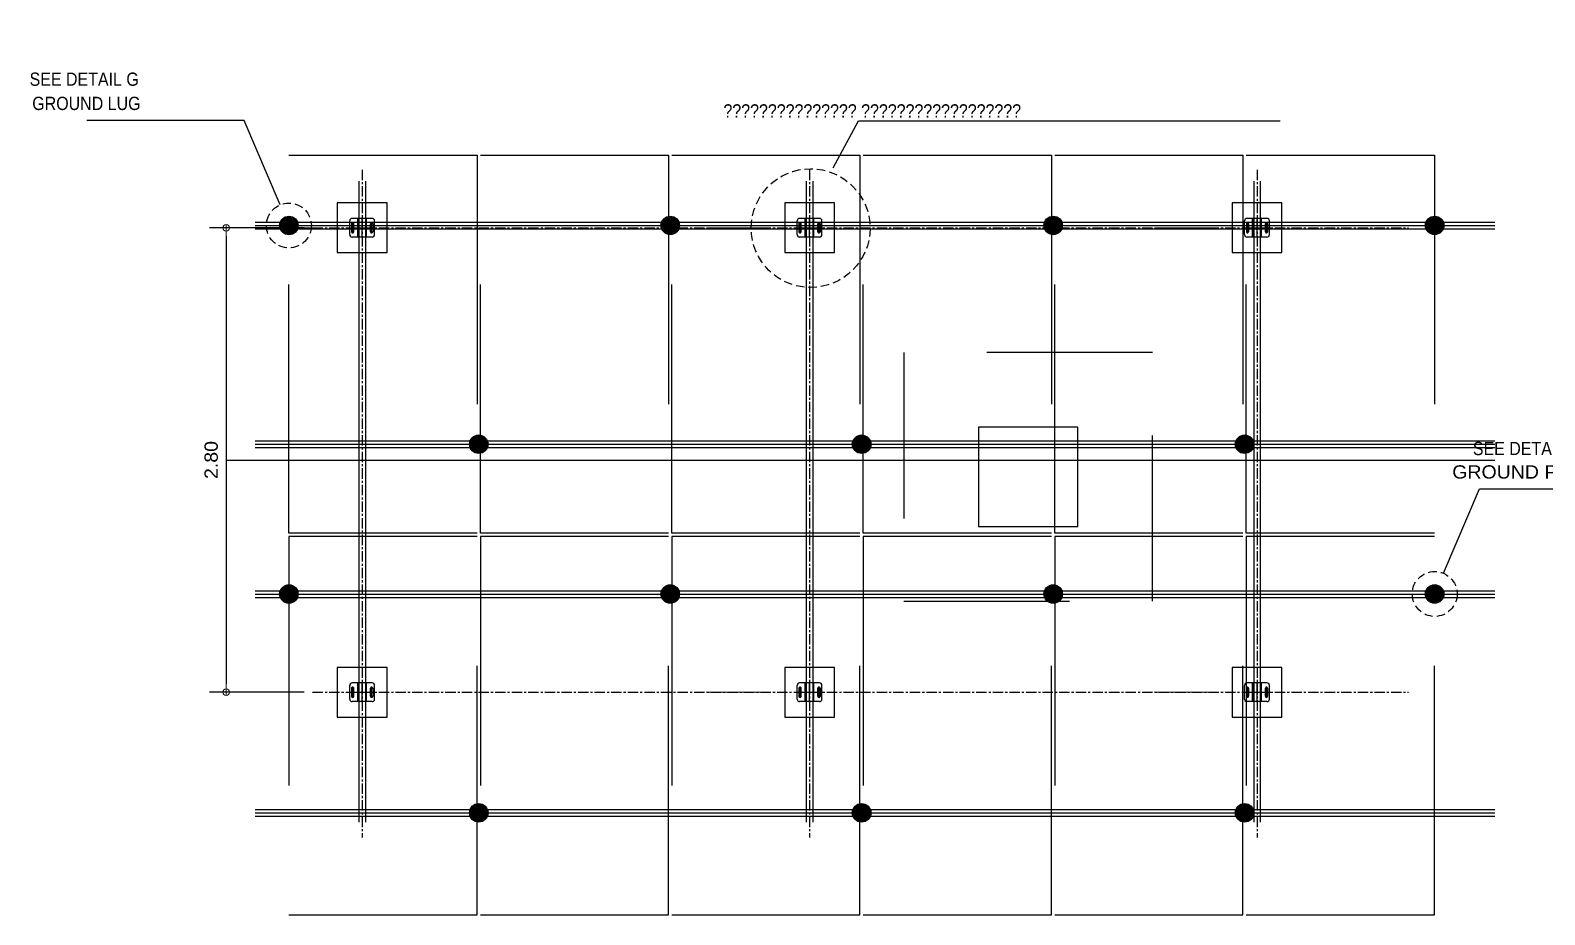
# Model space of a CAD drawing. Header units: millimetres. Extents: x 2479 to 2785, y 1080 to 1310.
# Drawn here: x 2496.8 to 2679.6, y 1203.3 to 1310 of the extents above; entities that cross this region are included whole.
import ezdxf

# ---------------------------------------------------------------- set-up
doc = ezdxf.new("R2010")
doc.units = ezdxf.units.MM
for name, pattern in [('CENTER', [2, 1.25, -0.25, 0.25, -0.25]), ('DASH', [1, 0.5, -0.5]), ('DASHED', [0.75, 0.5, -0.25])]:
    doc.linetypes.add(name, pattern=pattern)
doc.layers.get('Defpoints').update_dxf_attribs({"color": 2})
doc.layers.add('A-DIMS-0050', color=8, linetype='Continuous', lineweight=18)
doc.layers.add('图层2', color=1, linetype='CENTER', lineweight=13)
doc.layers.add('PV', color=170, linetype='Continuous')
doc.styles.add('MASTER', font='cordia.shx', dxfattribs={"width": 1.1})
doc.dimstyles.new('C0050', dxfattribs={"dimscale": 0.05, "dimtxt": 1.6, "dimasz": 1, "dimexe": 2, "dimexo": 1, "dimgap": 1, "dimtad": 1, "dimtoh": 1, "dimzin": 0, "dimdsep": 46, "dimlunit": 6, "dimtxsty": 'MASTER', "dimblk": 'CC', "dimcen": 1, "dimclrd": 256, "dimclre": 256, "dimclrt": 2, "dimadec": 0, "dimazin": 0, "dimtfac": 1, "dimtix": 1, "dimtmove": 2, "dimatfit": 3, "dimldrblk": 'CC', "dimfxl": 1, "dimtolj": 1, "dimtzin": 0, "dimarcsym": 0})

# ---------------------------------------------------------------- blocks, each defined once
blk = doc.blocks.new('CC')
at = {"color": 8}
blk.add_line((-1, 0), (0.4, 0), dxfattribs=at)
at = {"color": 3}
blk.add_circle((0, 0), 0.4, dxfattribs=at)
blk = doc.blocks.new('*D18')
at = {"layer": 'A-DIMS-0050', "lineweight": -2}
for p, q in [((-6.8113, 4.1407), (-7.3822, 4.1407)), ((-7.2822, 4.0907), (-7.2822, 1.3907)), ((-6.8113, 1.3407), (-7.3822, 1.3407))]:
    blk.add_line(p, q, dxfattribs=at)
at = {"layer": 'Defpoints', "color": 0}
for p in [(-6.7613, 4.1407), (-7.2822, 1.3407), (-6.7613, 1.3407)]:
    blk.add_point(p, dxfattribs=at)
at = {"layer": 'A-DIMS-0050', "linetype": 'ByBlock', "lineweight": -2, "xscale": 0.05, "yscale": 0.05, "zscale": 0.05}
for p, rotation in [((-7.2822, 4.1407), 90), ((-7.2822, 1.3407), 270)]:
    blk.add_blockref('CC', p, dxfattribs=dict(at, rotation=rotation))
at = {"layer": 'A-DIMS-0050', "color": 2, "insert": (-7.3722, 2.7407), "char_height": 0.08, "attachment_point": 5, "rotation": 90, "style": 'MASTER'}
blk.add_mtext('\\A1;2.80', dxfattribs=at)
blk = doc.blocks.new('G$C86440255')
at = {"layer": 'PV', "linetype": 'DASH', "ltscale": 3}
blk.add_lwpolyline([(0, 2.279), (1.134, 2.279), (1.134, 0), (0, 0)], close=True, dxfattribs=at)
blk = doc.blocks.new('G$C6B536C41')
h = blk.add_hatch(color=10)
h.dxf.hatch_style = 1
edge = h.paths.add_edge_path()
edge.add_arc((-6.904, 4.1543), 0.0559, 0, 360)
h = blk.add_hatch(color=90)
h.dxf.hatch_style = 1
edge = h.paths.add_edge_path()
edge.add_arc((-4.6056, 4.1547), 0.0559, 0, 360)
h = blk.add_hatch(color=90)
h.dxf.hatch_style = 1
edge = h.paths.add_edge_path()
edge.add_arc((-2.2973, 4.1547), 0.0559, 0, 360)
h = blk.add_hatch(color=90)
h.dxf.hatch_style = 1
edge = h.paths.add_edge_path()
edge.add_arc((0.0019, 4.1547), 0.0559, 0, 360)
h = blk.add_hatch(color=90)
h.dxf.hatch_style = 1
edge = h.paths.add_edge_path()
edge.add_arc((-5.7597, 2.8358), 0.0559, 0, 360)
h = blk.add_hatch(color=90)
h.dxf.hatch_style = 1
edge = h.paths.add_edge_path()
edge.add_arc((-3.4522, 2.8358), 0.0559, 0, 360)
h = blk.add_hatch(color=90)
h.dxf.hatch_style = 1
edge = h.paths.add_edge_path()
edge.add_arc((-1.144, 2.8358), 0.0559, 0, 360)
h = blk.add_hatch(color=10)
h.dxf.hatch_style = 1
edge = h.paths.add_edge_path()
edge.add_arc((-6.904, 1.9327), 0.0559, 0, 360)
h = blk.add_hatch(color=90)
h.dxf.hatch_style = 1
edge = h.paths.add_edge_path()
edge.add_arc((-4.6056, 1.9327), 0.0559, 0, 360)
h = blk.add_hatch(color=90)
h.dxf.hatch_style = 1
edge = h.paths.add_edge_path()
edge.add_arc((-2.2973, 1.9327), 0.0559, 0, 360)
h = blk.add_hatch(color=90)
h.dxf.hatch_style = 1
edge = h.paths.add_edge_path()
edge.add_arc((0.0019, 1.9331), 0.0559, 0, 360)
h = blk.add_hatch(color=90)
h.dxf.hatch_style = 1
edge = h.paths.add_edge_path()
edge.add_arc((-5.7597, 0.6138), 0.0559, 0, 360)
h = blk.add_hatch(color=90)
h.dxf.hatch_style = 1
edge = h.paths.add_edge_path()
edge.add_arc((-3.4522, 0.6138), 0.0559, 0, 360)
h = blk.add_hatch(color=90)
h.dxf.hatch_style = 1
edge = h.paths.add_edge_path()
edge.add_arc((-1.144, 0.6138), 0.0559, 0, 360)
at = {"color": 1}
for p, q in [((-7.1736, 4.7875), (-8.1218, 4.7875)), ((-6.957, 4.2789), (-7.1736, 4.7875)), ((0.0549, 2.0577), (0.2715, 2.5662)), ((0.2715, 2.5662), (1.5997, 2.5662))]:
    blk.add_line(p, q, dxfattribs=at)
at = {"color": 8, "linetype": 'CENTER', "ltscale": 0.05}
for p, q in [((-6.4626, 4.4907), (-6.4626, 0.4651)), ((-3.7658, 4.4907, -2.6658), (-3.7658, 0.4651, -2.6658)), ((-1.069, 4.4907, -2.6658), (-1.069, 0.4651, -2.6658)), ((-6.7613, 4.1407), (-0.1559, 4.1407)), ((-6.7613, 1.3407), (-0.1559, 1.3407))]:
    blk.add_line(p, q, dxfattribs=at)
at = {"color": 8, "linetype": 'Continuous', "ltscale": 0.05}
for p, q in [((-6.4826, 4.4212), (-6.4826, 0.5575)), ((-6.4426, 4.4212), (-6.4426, 0.5575)), ((-3.7858, 4.4212, -2.6658), (-3.7858, 0.5575, -2.6658)), ((-3.7458, 4.4212, -2.6658), (-3.7458, 0.5575, -2.6658)), ((-1.089, 4.4212, -2.6658), (-1.089, 0.5575, -2.6658)), ((-1.049, 4.4212, -2.6658), (-1.049, 0.5575, -2.6658))]:
    blk.add_line(p, q, dxfattribs=at)
at = {"color": 2}
for p, q in [((-7.1064, 4.1743), (0.3645, 4.1743)), ((-7.1064, 4.1543), (0.3645, 4.1543)), ((-7.1064, 4.1343), (0.3645, 4.1343)), ((-7.1064, 2.8558), (0.3645, 2.8558)), ((-7.1064, 2.8358), (0.3645, 2.8358)), ((-7.1064, 2.8158), (0.3645, 2.8158)), ((-7.1064, 1.9527), (0.3645, 1.9527)), ((-7.1064, 1.9327), (0.3645, 1.9327)), ((-7.1064, 1.9127), (0.3645, 1.9127)), ((-7.1064, 0.6338), (0.3645, 0.6338)), ((-7.1064, 0.6138), (0.3645, 0.6138)), ((-7.1064, 0.5938), (0.3645, 0.5938))]:
    blk.add_line(p, q, dxfattribs=at)
for p, q in [((-6.5373, 4.0991), (-6.5373, 4.1822)), ((-6.5266, 4.1651), (-6.5266, 4.1162)), ((-6.4025, 4.1968), (-6.5227, 4.1968)), ((-6.5129, 4.1162), (-6.5129, 4.1651)), ((-6.489, 4.0845), (-6.489, 4.1968)), ((-6.4846, 4.0845), (-6.4846, 4.1968)), ((-6.4405, 4.0845), (-6.4405, 4.1968)), ((-6.4361, 4.0845), (-6.4361, 4.1968)), ((-6.4123, 4.1162), (-6.4123, 4.1651)), ((-6.3986, 4.1651), (-6.3986, 4.1162)), ((-6.3878, 4.0991), (-6.3878, 4.1822)), ((-3.8405, 4.0991, -2.6658), (-3.8405, 4.1822, -2.6658)), ((-3.8298, 4.1651, -2.6658), (-3.8298, 4.1162, -2.6658)), ((-3.7057, 4.1968, -2.6658), (-3.8259, 4.1968, -2.6658)), ((-3.8161, 4.1162, -2.6658), (-3.8161, 4.1651, -2.6658)), ((-3.7922, 4.0845, -2.6658), (-3.7922, 4.1968, -2.6658)), ((-3.7878, 4.0845, -2.6658), (-3.7878, 4.1968, -2.6658)), ((-3.7437, 4.0845, -2.6658), (-3.7437, 4.1968, -2.6658)), ((-3.7393, 4.0845, -2.6658), (-3.7393, 4.1968, -2.6658)), ((-3.7155, 4.1162, -2.6658), (-3.7155, 4.1651, -2.6658)), ((-3.7018, 4.1651, -2.6658), (-3.7018, 4.1162, -2.6658)), ((-3.691, 4.0991, -2.6658), (-3.691, 4.1822, -2.6658)), ((-1.1437, 4.0991, -2.6658), (-1.1437, 4.1822, -2.6658)), ((-1.133, 4.1651, -2.6658), (-1.133, 4.1162, -2.6658)), ((-1.0089, 4.1968, -2.6658), (-1.1291, 4.1968, -2.6658)), ((-1.1193, 4.1162, -2.6658), (-1.1193, 4.1651, -2.6658)), ((-1.0954, 4.0845, -2.6658), (-1.0954, 4.1968, -2.6658)), ((-1.091, 4.0845, -2.6658), (-1.091, 4.1968, -2.6658)), ((-1.0469, 4.0845, -2.6658), (-1.0469, 4.1968, -2.6658)), ((-1.0425, 4.0845, -2.6658), (-1.0425, 4.1968, -2.6658)), ((-1.0187, 4.1162, -2.6658), (-1.0187, 4.1651, -2.6658)), ((-1.005, 4.1651, -2.6658), (-1.005, 4.1162, -2.6658)), ((-0.9942, 4.0991, -2.6658), (-0.9942, 4.1822, -2.6658)), ((-6.4025, 4.0845), (-6.5227, 4.0845)), ((-3.7057, 4.0845, -2.6658), (-3.8259, 4.0845, -2.6658)), ((-1.0089, 4.0845, -2.6658), (-1.1291, 4.0845, -2.6658)), ((-7.2822, 2.7407), (0.3645, 2.7407)), ((-6.5373, 1.2991), (-6.5373, 1.3822)), ((-6.4025, 1.3968), (-6.5227, 1.3968)), ((-6.489, 1.2845), (-6.489, 1.3968)), ((-6.4846, 1.2845), (-6.4846, 1.3968)), ((-6.4405, 1.2845), (-6.4405, 1.3968)), ((-6.4361, 1.2845), (-6.4361, 1.3968)), ((-6.3878, 1.2991), (-6.3878, 1.3822)), ((-3.8405, 1.2991, -2.6658), (-3.8405, 1.3822, -2.6658)), ((-3.7057, 1.3968, -2.6658), (-3.8259, 1.3968, -2.6658)), ((-3.7922, 1.2845, -2.6658), (-3.7922, 1.3968, -2.6658)), ((-3.7878, 1.2845, -2.6658), (-3.7878, 1.3968, -2.6658)), ((-3.7437, 1.2845, -2.6658), (-3.7437, 1.3968, -2.6658)), ((-3.7393, 1.2845, -2.6658), (-3.7393, 1.3968, -2.6658)), ((-3.691, 1.2991, -2.6658), (-3.691, 1.3822, -2.6658)), ((-1.1437, 1.2991, -2.6658), (-1.1437, 1.3822, -2.6658)), ((-1.0089, 1.3968, -2.6658), (-1.1291, 1.3968, -2.6658)), ((-1.0954, 1.2845, -2.6658), (-1.0954, 1.3968, -2.6658)), ((-1.091, 1.2845, -2.6658), (-1.091, 1.3968, -2.6658)), ((-1.0469, 1.2845, -2.6658), (-1.0469, 1.3968, -2.6658)), ((-1.0425, 1.2845, -2.6658), (-1.0425, 1.3968, -2.6658)), ((-0.9942, 1.2991, -2.6658), (-0.9942, 1.3822, -2.6658)), ((-6.5266, 1.3651), (-6.5266, 1.3162)), ((-6.4025, 1.2845), (-6.5227, 1.2845)), ((-6.5129, 1.3162), (-6.5129, 1.3651)), ((-6.4123, 1.3162), (-6.4123, 1.3651)), ((-6.3986, 1.3651), (-6.3986, 1.3162)), ((-3.8298, 1.3651, -2.6658), (-3.8298, 1.3162, -2.6658)), ((-3.7057, 1.2845, -2.6658), (-3.8259, 1.2845, -2.6658)), ((-3.8161, 1.3162, -2.6658), (-3.8161, 1.3651, -2.6658)), ((-3.7155, 1.3162, -2.6658), (-3.7155, 1.3651, -2.6658)), ((-3.7018, 1.3651, -2.6658), (-3.7018, 1.3162, -2.6658)), ((-1.133, 1.3651, -2.6658), (-1.133, 1.3162, -2.6658)), ((-1.0089, 1.2845, -2.6658), (-1.1291, 1.2845, -2.6658)), ((-1.1193, 1.3162, -2.6658), (-1.1193, 1.3651, -2.6658)), ((-1.0187, 1.3162, -2.6658), (-1.0187, 1.3651, -2.6658)), ((-1.005, 1.3651, -2.6658), (-1.005, 1.3162, -2.6658))]:
    blk.add_line(p, q)
at = {"color": 1, "linetype": 'CENTER', "ltscale": 0.28}
for p, q in [((-6.5115, 4.1651), (-6.528, 4.1651)), ((-6.5115, 4.1162), (-6.528, 4.1162)), ((-6.4136, 4.1651), (-6.3972, 4.1651)), ((-6.4136, 4.1162), (-6.3972, 4.1162)), ((-3.8147, 4.1651, -2.6658), (-3.8312, 4.1651, -2.6658)), ((-3.8147, 4.1162, -2.6658), (-3.8312, 4.1162, -2.6658)), ((-3.7168, 4.1651, -2.6658), (-3.7004, 4.1651, -2.6658)), ((-3.7168, 4.1162, -2.6658), (-3.7004, 4.1162, -2.6658)), ((-1.1179, 4.1651, -2.6658), (-1.1344, 4.1651, -2.6658)), ((-1.1179, 4.1162, -2.6658), (-1.1344, 4.1162, -2.6658)), ((-1.02, 4.1651, -2.6658), (-1.0036, 4.1651, -2.6658)), ((-1.02, 4.1162, -2.6658), (-1.0036, 4.1162, -2.6658)), ((-6.5115, 1.3651), (-6.528, 1.3651)), ((-6.5115, 1.3162), (-6.528, 1.3162)), ((-6.4136, 1.3651), (-6.3972, 1.3651)), ((-6.4136, 1.3162), (-6.3972, 1.3162)), ((-3.8147, 1.3651, -2.6658), (-3.8312, 1.3651, -2.6658)), ((-3.8147, 1.3162, -2.6658), (-3.8312, 1.3162, -2.6658)), ((-3.7168, 1.3651, -2.6658), (-3.7004, 1.3651, -2.6658)), ((-3.7168, 1.3162, -2.6658), (-3.7004, 1.3162, -2.6658)), ((-1.1179, 1.3651, -2.6658), (-1.1344, 1.3651, -2.6658)), ((-1.1179, 1.3162, -2.6658), (-1.1344, 1.3162, -2.6658)), ((-1.02, 1.3651, -2.6658), (-1.0036, 1.3651, -2.6658)), ((-1.02, 1.3162, -2.6658), (-1.0036, 1.3162, -2.6658))]:
    blk.add_line(p, q, dxfattribs=at)
at = {"color": 8, "linetype": 'DASHED', "ltscale": 2}
for p, q in [((-2.7484, 2.9391, -2.6658), (-2.7484, 2.3391, -2.6658)), ((-2.1484, 2.9391, -2.6658), (-2.7484, 2.9391, -2.6658)), ((-2.1484, 2.3391, -2.6658), (-2.1484, 2.9391, -2.6658)), ((-2.7484, 2.3391, -2.6658), (-2.1484, 2.3391, -2.6658))]:
    blk.add_line(p, q, dxfattribs=at)
at = {"color": 1, "elevation": -2.6658}
blk.add_lwpolyline([(-3.624, 4.5018), (-3.4704, 4.7853), (-0.9288, 4.7853)], dxfattribs=at)
at = {"color": 3}
for points in [[(-6.6126, 3.9907), (-6.3126, 3.9907), (-6.3126, 4.2907), (-6.6126, 4.2907)], [(-1.219, 3.9907), (-0.919, 3.9907), (-0.919, 4.2907), (-1.219, 4.2907)], [(-6.6126, 1.1907), (-6.3126, 1.1907), (-6.3126, 1.4907), (-6.6126, 1.4907)]]:
    blk.add_lwpolyline(points, close=True, dxfattribs=at)
at = {"color": 3, "elevation": -2.6658}
for points in [[(-3.9158, 3.9907), (-3.6158, 3.9907), (-3.6158, 4.2907), (-3.9158, 4.2907)], [(-3.9158, 1.1907), (-3.6158, 1.1907), (-3.6158, 1.4907), (-3.9158, 1.4907)], [(-1.219, 1.1907), (-0.919, 1.1907), (-0.919, 1.4907), (-1.219, 1.4907)]]:
    blk.add_lwpolyline(points, close=True, dxfattribs=at)
at = {"color": 8, "linetype": 'DASHED', "ltscale": 2, "elevation": -2.6658}
blk.add_lwpolyline([(-3.1984, 1.8891), (-1.6984, 1.8891), (-1.6984, 3.3891), (-3.1984, 3.3891)], close=True, dxfattribs=at)
at = {"color": 1, "linetype": 'DASHED', "ltscale": 0.1}
for centre, radius in [((-3.7595, 4.1384), 0.3581), ((-6.904, 4.1543), 0.1354), ((0.0019, 1.9331), 0.1354)]:
    blk.add_circle(centre, radius, dxfattribs=at)
at = {"color": 10}
for centre in [(-6.904, 4.1543), (-6.904, 1.9327)]:
    blk.add_circle(centre, 0.0559, dxfattribs=at)
at = {"color": 90}
for centre in [(-4.6056, 4.1547), (-2.2973, 4.1547), (0.0019, 4.1547), (-5.7597, 2.8358), (-3.4522, 2.8358), (-1.144, 2.8358), (-4.6056, 1.9327), (-2.2973, 1.9327), (0.0019, 1.9331), (-5.7597, 0.6138), (-3.4522, 0.6138), (-1.144, 0.6138)]:
    blk.add_circle(centre, 0.0559, dxfattribs=at)
for centre, radius, start, end in [((-6.5227, 4.1822), 0.0147, 90, 180), ((-6.5198, 4.1651), 0.00684, 0, 180), ((-6.5198, 4.1162), 0.00684, 180, 0), ((-6.4054, 4.1651), 0.00684, 0, 180), ((-6.4054, 4.1162), 0.00684, 180, 0), ((-6.4025, 4.1822), 0.0147, 0, 90), ((-3.8259, 4.1822, -2.6658), 0.0147, 90, 180), ((-3.823, 4.1651, -2.6658), 0.00684, 0, 180), ((-3.823, 4.1162, -2.6658), 0.00684, 180, 0), ((-3.7086, 4.1651, -2.6658), 0.00684, 0, 180), ((-3.7086, 4.1162, -2.6658), 0.00684, 180, 0), ((-3.7057, 4.1822, -2.6658), 0.0147, 0, 90), ((-1.1291, 4.1822, -2.6658), 0.0147, 90, 180), ((-1.1262, 4.1651, -2.6658), 0.00684, 0, 180), ((-1.1262, 4.1162, -2.6658), 0.00684, 180, 0), ((-1.0118, 4.1651, -2.6658), 0.00684, 0, 180), ((-1.0118, 4.1162, -2.6658), 0.00684, 180, 0), ((-1.0089, 4.1822, -2.6658), 0.0147, 0, 90), ((-6.5227, 4.0991), 0.0147, 180, 270), ((-6.4025, 4.0991), 0.0147, 270, 0), ((-3.8259, 4.0991, -2.6658), 0.0147, 180, 270), ((-3.7057, 4.0991, -2.6658), 0.0147, 270, 0), ((-1.1291, 4.0991, -2.6658), 0.0147, 180, 270), ((-1.0089, 4.0991, -2.6658), 0.0147, 270, 0), ((-6.5227, 1.3822), 0.0147, 90, 180), ((-6.5198, 1.3651), 0.00684, 0, 180), ((-6.4054, 1.3651), 0.00684, 0, 180), ((-6.4025, 1.3822), 0.0147, 0, 90), ((-3.8259, 1.3822, -2.6658), 0.0147, 90, 180), ((-3.823, 1.3651, -2.6658), 0.00684, 0, 180), ((-3.7086, 1.3651, -2.6658), 0.00684, 0, 180), ((-3.7057, 1.3822, -2.6658), 0.0147, 0, 90), ((-1.1291, 1.3822, -2.6658), 0.0147, 90, 180), ((-1.1262, 1.3651, -2.6658), 0.00684, 0, 180), ((-1.0118, 1.3651, -2.6658), 0.00684, 0, 180), ((-1.0089, 1.3822, -2.6658), 0.0147, 0, 90), ((-6.5227, 1.2991), 0.0147, 180, 270), ((-6.5198, 1.3162), 0.00684, 180, 0), ((-6.4054, 1.3162), 0.00684, 180, 0), ((-6.4025, 1.2991), 0.0147, 270, 0), ((-3.8259, 1.2991, -2.6658), 0.0147, 180, 270), ((-3.823, 1.3162, -2.6658), 0.00684, 180, 0), ((-3.7086, 1.3162, -2.6658), 0.00684, 180, 0), ((-3.7057, 1.2991, -2.6658), 0.0147, 270, 0), ((-1.1291, 1.2991, -2.6658), 0.0147, 180, 270), ((-1.1262, 1.3162, -2.6658), 0.00684, 180, 0), ((-1.0118, 1.3162, -2.6658), 0.00684, 180, 0), ((-1.0089, 1.2991, -2.6658), 0.0147, 270, 0)]:
    blk.add_arc(centre, radius, start, end)
at = {"layer": 'A-DIMS-0050'}
for p, q in [((-6.7105, 4.1407), (-7.0764, 4.1407)), ((-6.7105, 4.1407), (-7.0764, 4.1407)), ((-4.0137, 4.1407, -2.6658), (-4.3796, 4.1407, -2.6658)), ((-4.0137, 4.1407, -2.6658), (-4.3796, 4.1407, -2.6658)), ((-1.3169, 4.1407, -2.6658), (-1.6828, 4.1407, -2.6658)), ((-1.3169, 4.1407, -2.6658), (-1.6828, 4.1407, -2.6658)), ((-4.0137, 1.3407, -2.6658), (-4.3796, 1.3407, -2.6658)), ((-4.0137, 1.3407, -2.6658), (-4.3796, 1.3407, -2.6658)), ((-1.3169, 1.3407, -2.6658), (-1.6828, 1.3407, -2.6658)), ((-1.3169, 1.3407, -2.6658), (-1.6828, 1.3407, -2.6658))]:
    blk.add_line(p, q, dxfattribs=at)
at = {"layer": '图层2', "lineweight": 25, "ltscale": 0.5}
for p, q in [((-6.4626, 4.0815), (-6.4626, 4.1998)), ((-3.7658, 4.0815, -2.6658), (-3.7658, 4.1998, -2.6658)), ((-1.069, 4.0815, -2.6658), (-1.069, 4.1998, -2.6658)), ((-6.5442, 4.1407), (-6.381, 4.1407)), ((-6.5198, 4.1065), (-6.5198, 4.1752)), ((-6.4054, 4.1065), (-6.4054, 4.1752)), ((-3.8474, 4.1407, -2.6658), (-3.6842, 4.1407, -2.6658)), ((-3.823, 4.1065, -2.6658), (-3.823, 4.1752, -2.6658)), ((-3.7086, 4.1065, -2.6658), (-3.7086, 4.1752, -2.6658)), ((-1.1506, 4.1407, -2.6658), (-0.9874, 4.1407, -2.6658)), ((-1.1262, 4.1065, -2.6658), (-1.1262, 4.1752, -2.6658)), ((-1.0118, 4.1065, -2.6658), (-1.0118, 4.1752, -2.6658)), ((-6.5198, 1.3065), (-6.5198, 1.3752)), ((-6.4626, 1.2815), (-6.4626, 1.3998)), ((-6.4054, 1.3065), (-6.4054, 1.3752)), ((-3.823, 1.3065, -2.6658), (-3.823, 1.3752, -2.6658)), ((-3.7658, 1.2815, -2.6658), (-3.7658, 1.3998, -2.6658)), ((-3.7086, 1.3065, -2.6658), (-3.7086, 1.3752, -2.6658)), ((-1.1262, 1.3065, -2.6658), (-1.1262, 1.3752, -2.6658)), ((-1.069, 1.2815, -2.6658), (-1.069, 1.3998, -2.6658)), ((-1.0118, 1.3065, -2.6658), (-1.0118, 1.3752, -2.6658)), ((-6.5442, 1.3407), (-6.381, 1.3407)), ((-3.8474, 1.3407, -2.6658), (-3.6842, 1.3407, -2.6658)), ((-1.1506, 1.3407, -2.6658), (-0.9874, 1.3407, -2.6658))]:
    blk.add_line(p, q, dxfattribs=at)
for p in [(-6.904, 2.299), (-5.75, 2.299), (-4.596, 2.299), (-3.442, 2.299), (-2.288, 2.299), (-1.134, 2.299)]:
    blk.add_blockref('G$C86440255', p)
at = {"xscale": -1, "rotation": 179.9999999999999}
for p in [(-6.904, 2.279), (-5.75, 2.279), (-4.596, 2.279), (-3.442, 2.279), (-2.288, 2.279), (-1.134, 2.279)]:
    blk.add_blockref('G$C86440255', p, dxfattribs=at)
at = {"layer": 'A-DIMS-0050', "color": 2, "char_height": 0.08, "attachment_point": 5, "style": 'MASTER'}
for s, insert in [('\\A1;\\pxql;{\\W0.9;SEE DETAIL G }', (-8.1245, 5.0357, 2.6658)), ('\\A1;\\pxql;{\\W0.9;GROUND LUG}', (-8.1245, 4.8896, 2.6658)), ('\\A1;\\pxql;{\\W0.9;แบบฐานรากคอนกรีต หลังคาถังน้ำใสแบบยึดพุก}', (-3.388, 4.8451, 2.6658)), ('\\A1;\\pxql;{\\W0.9;SEE DETAIL H }', (0.5718, 2.8095, 2.6658)), ('\\A1;\\pxql;GROUND PLATE', (0.5718, 2.6683, 2.6658))]:
    blk.add_mtext(s, dxfattribs=dict(at, insert=insert))
at = {"layer": 'A-DIMS-0050'}
dim = blk.add_aligned_dim(p1=(-6.7613, 4.1407), p2=(-6.7613, 1.3407), distance=-0.5209, dimstyle='C0050', override={"dimtxsty": 'MASTER', "dimldrblk": 'CC'}, dxfattribs=at)
dim.commit()
dim.dimension.update_dxf_attribs({"geometry": '*D18', "text_midpoint": (-7.3722, 2.7407)})

msp = doc.modelspace()

# ---------------------------------------------------------------- block references
at = {"xscale": 20.02376026026006, "yscale": 20.02376026026006, "zscale": 20.02376026026006}
msp.add_blockref('G$C6B536C41', (2666.26, 1203.3, -33.32), dxfattribs=at)

doc.saveas('drawing.dxf')
